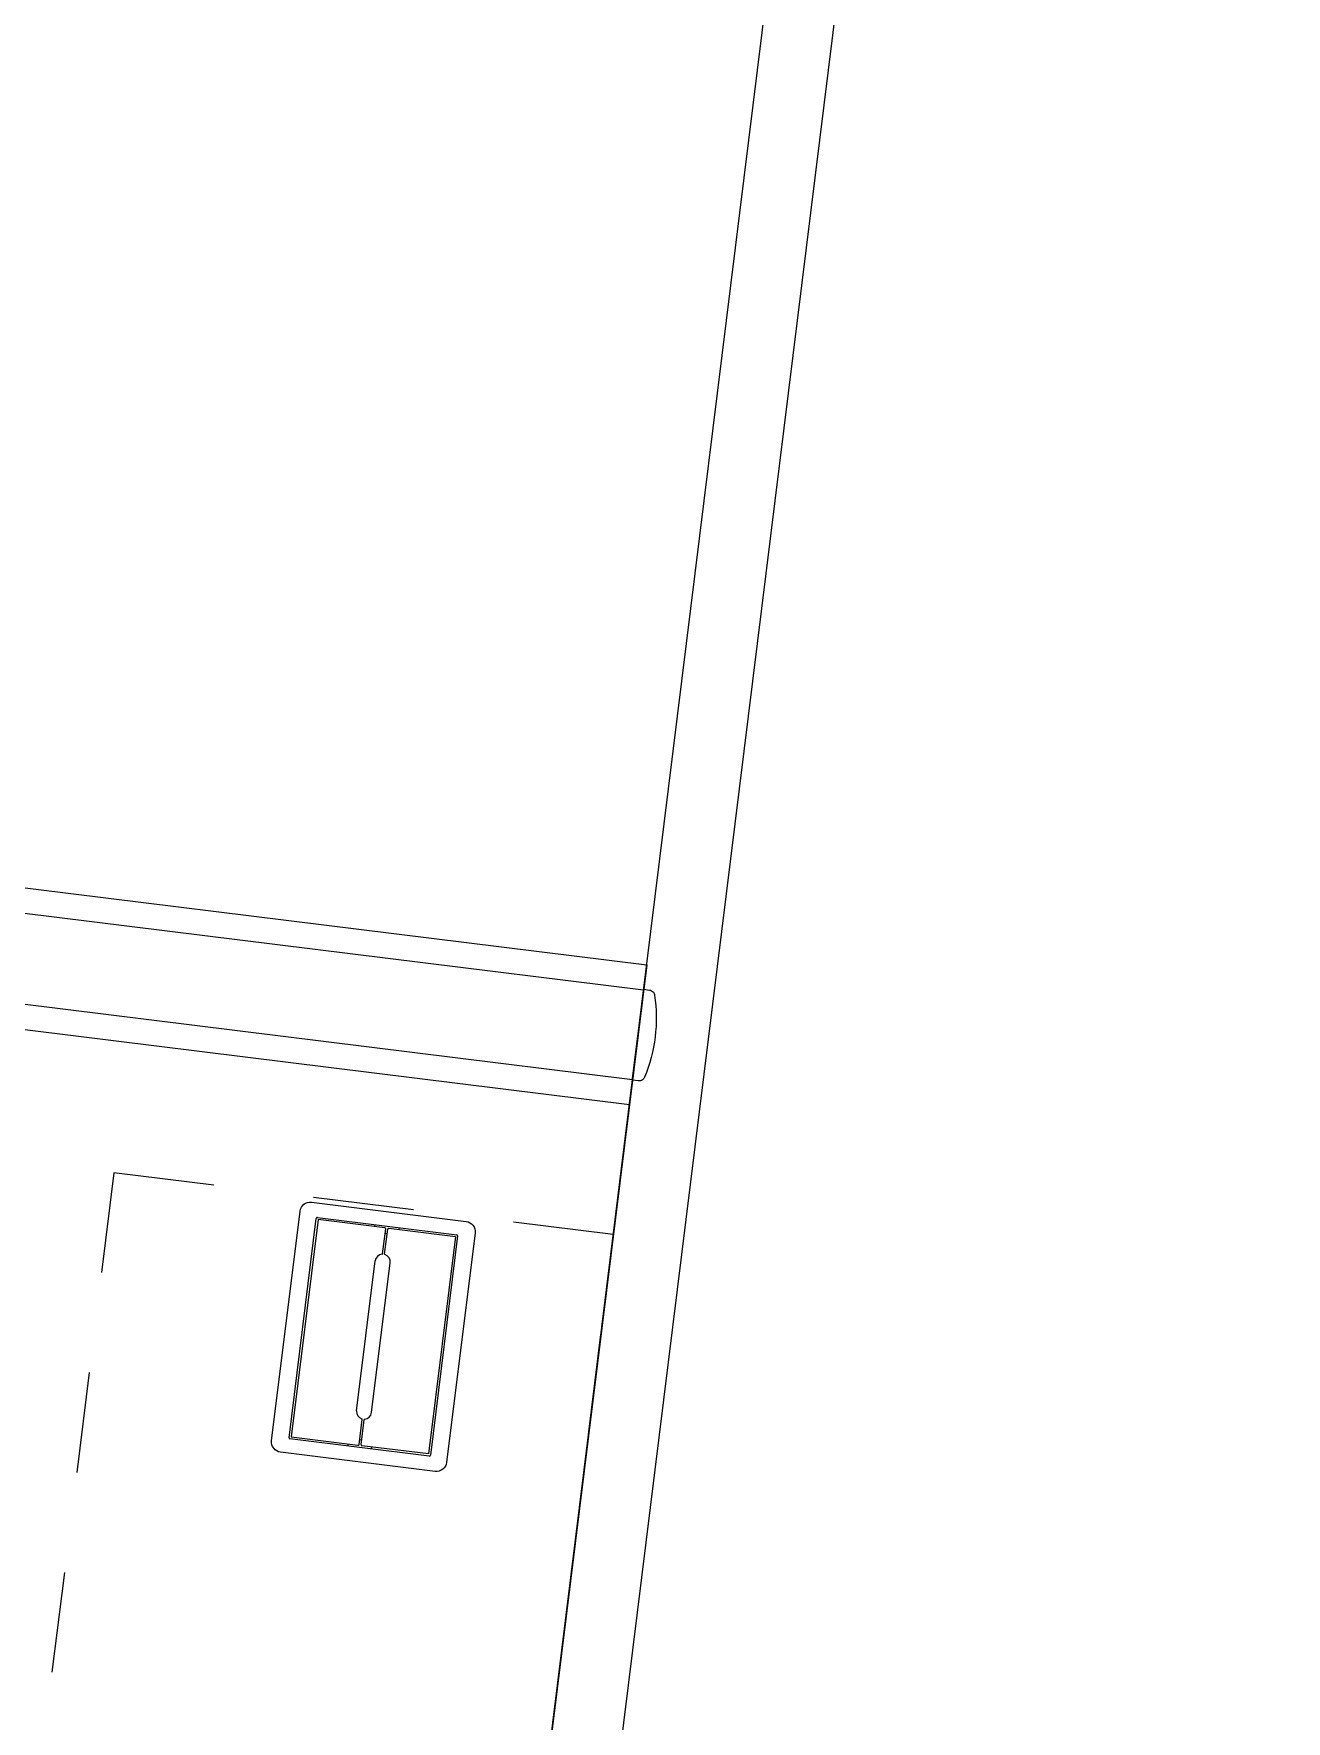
# Model space of a CAD drawing. Extents: x -1.7 to 87, y -33.6 to 19.
# Drawn here: x 22.536 to 23.781, y 0.927 to 2.603 of the extents above; entities that cross this region are included whole.
import ezdxf

# ---------------------------------------------------------------- set-up
doc = ezdxf.new("R2010")
doc.units = 0
doc.linetypes.add('DASHED2', pattern=[9.525, 6.35, -3.175])
doc.layers.add('AR-DIV', color=2, linetype='Continuous')
doc.layers.add('AR-MOB', color=2, linetype='Continuous')

# ---------------------------------------------------------------- blocks, each defined once
blk = doc.blocks.new('ar-mob.33')
at = {"color": 253}
for p, q in [((43.5729, -6.0512), (43.5729, -5.9117)), ((43.5739, -5.9107), (43.7934, -5.9107)), ((43.5749, -5.9127), (43.5749, -5.9795)), ((43.7925, -5.9127), (43.5749, -5.9127)), ((43.7925, -5.9795), (43.7925, -5.9127)), ((43.7944, -5.9117), (43.7944, -6.0512)), ((43.5749, -5.9695), (43.5729, -5.9695)), ((43.5749, -6.0502), (43.5749, -5.9835)), ((43.5759, -5.9805), (43.6008, -5.9805)), ((43.5759, -5.9825), (43.6008, -5.9825)), ((43.5805, -5.9825), (43.5805, -5.9805)), ((43.6087, -5.974), (43.7587, -5.974)), ((43.7665, -5.9805), (43.7915, -5.9805)), ((43.7665, -5.9825), (43.7915, -5.9825)), ((43.7868, -5.9825), (43.7868, -5.9805)), ((43.7925, -5.9695), (43.7944, -5.9695)), ((43.7925, -5.9835), (43.7925, -6.0502)), ((43.5729, -5.9935), (43.5749, -5.9935)), ((43.6087, -5.989), (43.7587, -5.989)), ((43.7944, -5.9935), (43.7925, -5.9935)), ((43.7925, -6.0502), (43.5749, -6.0502)), ((43.7934, -6.0522), (43.5739, -6.0522))]:
    blk.add_line(p, q, dxfattribs=at)
at = {"color": 1}
for p, q in [((43.9682, -6.2056), (43.9699, -6.2056)), ((43.9682, -6.2114), (43.9682, -6.2056)), ((43.9699, -6.2056), (44.0575, -6.2056)), ((44.0575, -6.2056), (44.0592, -6.2056)), ((44.0592, -6.2056), (44.0592, -6.2114))]:
    blk.add_line(p, q, dxfattribs=at)
at = {"color": 2}
blk.add_lwpolyline([(44.0837, -6.2056), (43.2137, -6.2056), (43.2137, -4.4056), (44.0837, -4.4056)], dxfattribs=at)
blk.add_lwpolyline([(43.9437, -6.2056), (43.9437, -4.4056), (44.0837, -4.4056), (44.0837, -6.2056)], close=True, dxfattribs=at)
at = {"color": 1}
blk.add_lwpolyline([(43.9687, -6.2056), (43.9687, -4.4056), (44.0587, -4.4056), (44.0587, -6.2056)], close=True, dxfattribs=at)
at = {"color": 252, "linetype": 'DASHED2', "ltscale": 0.01}
blk.add_lwpolyline([(43.8137, -5.7056), (43.2137, -5.7056), (43.2137, -6.2056), (43.8137, -6.2056)], close=True, dxfattribs=at)
at = {"color": 253}
blk.add_lwpolyline([(43.7987, -5.8939, -0.414214), (43.8087, -5.904), (43.8087, -6.059, -0.414214), (43.7987, -6.069), (43.5687, -6.069, -0.414214), (43.5586, -6.059), (43.5586, -5.904, -0.414214), (43.5687, -5.8939)], format="xyb", close=True, dxfattribs=at)
at = {"color": 1}
for points in [[(43.9699, -6.2155), (43.9699, -6.2155, -0.194191), (43.9682, -6.2114)], [(43.9726, -6.2171), (43.9726, -6.2171, -0.134874), (43.9699, -6.2155)], [(44.0548, -6.2171), (44.0548, -6.2171, -0.134348), (43.9726, -6.2171)], [(44.0575, -6.2155), (44.0575, -6.2155, -0.134906), (44.0548, -6.2171)], [(44.0592, -6.2114), (44.0592, -6.2114, -0.194191), (44.0575, -6.2155)]]:
    blk.add_lwpolyline(points, format="xyb", dxfattribs=at)
at = {"color": 253}
for centre, radius, start, end in [((43.5739, -5.9117), 0.001, 90, 180), ((43.7934, -5.9117), 0.001, 0, 90), ((43.5759, -5.9795), 0.001, 180, 270), ((43.5759, -5.9835), 0.001, 90, 180), ((43.6008, -5.98), 0.0005, 270, 349.1931), ((43.6008, -5.983), 0.0005, 10.8069, 90), ((43.6087, -5.9815), 0.0075, 90, 169.1931), ((43.6087, -5.9815), 0.0075, 190.8069, 270), ((43.7587, -5.9815), 0.0075, 10.8069, 90), ((43.7587, -5.9815), 0.0075, 270, 349.1931), ((43.7665, -5.98), 0.0005, 190.8069, 270), ((43.7665, -5.983), 0.0005, 90, 169.1931), ((43.7915, -5.9795), 0.001, 270, 0), ((43.7915, -5.9835), 0.001, 0, 90), ((43.5739, -6.0512), 0.001, 180, 270), ((43.7934, -6.0512), 0.001, 270, 0)]:
    blk.add_arc(centre, radius, start, end, dxfattribs=at)

msp = doc.modelspace()

# ---------------------------------------------------------------- linework, layer by layer
at = {"layer": 'AR-DIV'}
for p, q in [((22.8801, -0.464), (23.7111, 6.2452)), ((22.9496, -0.4726), (23.7807, 6.2379))]:
    msp.add_line(p, q, dxfattribs=at)

# ---------------------------------------------------------------- block references
at = {"layer": 'AR-MOB', "rotation": 82.93951726709228}
msp.add_blockref('ar-mob.33', (11.5682, -41.3084), dxfattribs=at)

doc.saveas('drawing.dxf')
